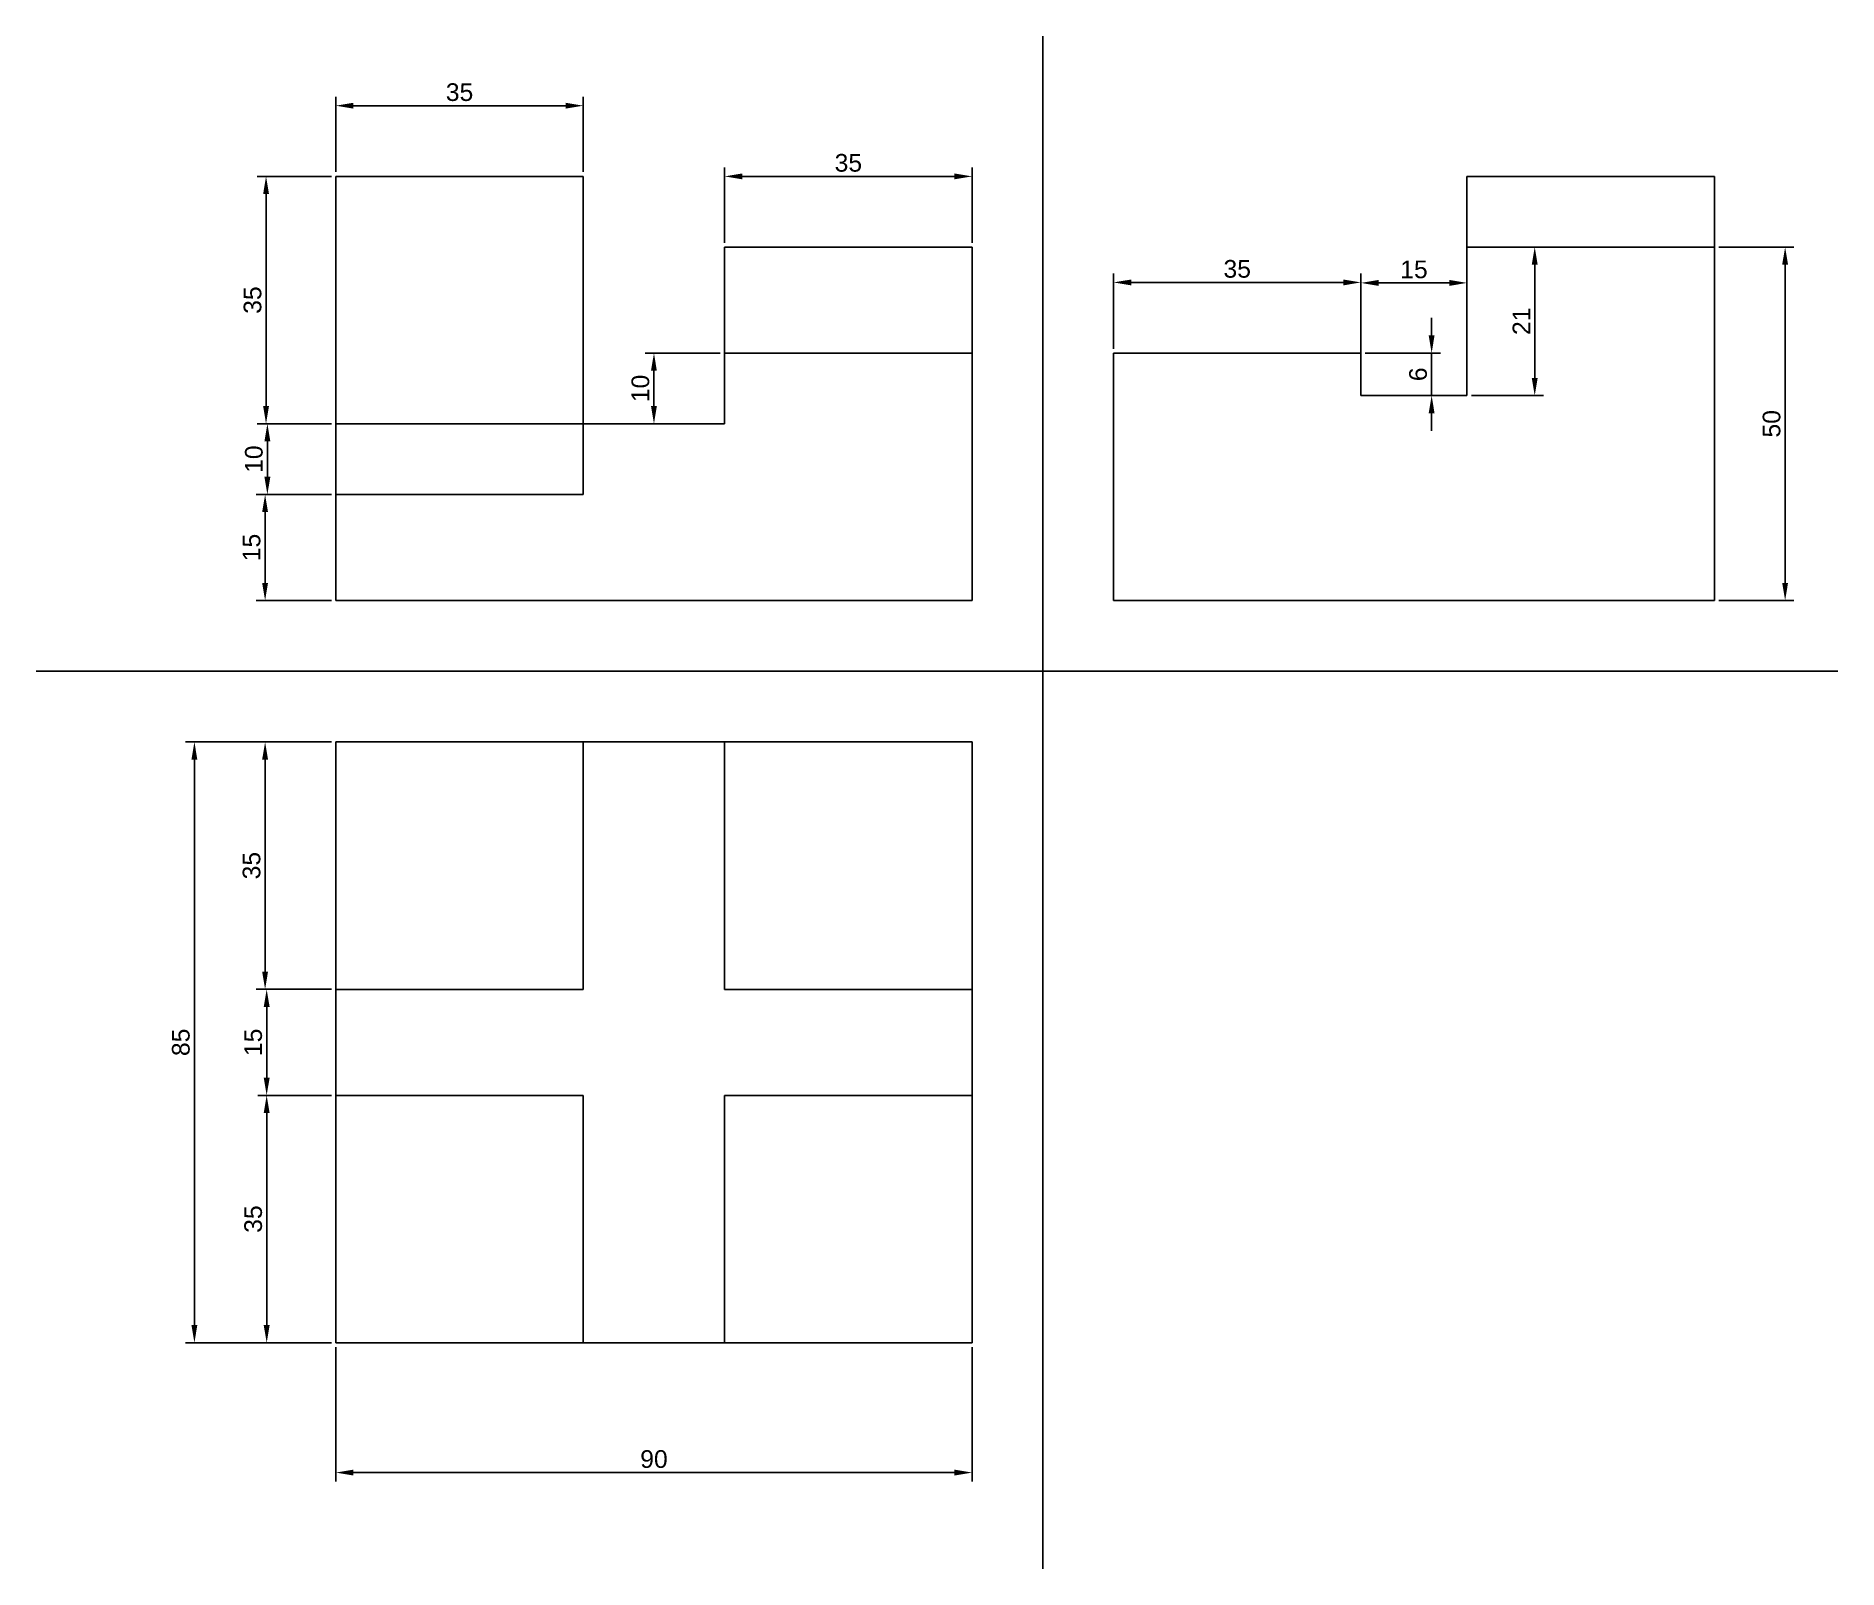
# Model space of a CAD drawing. Header units: millimetres. Extents: x 2817 to 3072, y 1213 to 1430.
import ezdxf

# ---------------------------------------------------------------- set-up
doc = ezdxf.new("R2010")
doc.units = ezdxf.units.MM
doc.styles.get("Standard").update_dxf_attribs({"font": 'arial.ttf'})
doc.dimstyles.new('ISO-25', dxfattribs={"dimtxt": 2.5, "dimasz": 2.5, "dimexe": 1.25, "dimexo": 0.625, "dimtad": 1, "dimtxsty": 'Standard', "dimcen": 2.5, "dimadec": 0, "dimazin": 0, "dimtfac": 1, "dimtmove": 0, "dimatfit": 3, "dimfxl": 1, "dimarcsym": 0})

# ---------------------------------------------------------------- blocks, each defined once
blk = doc.blocks.new('*D3')
at = {"color": 0, "lineweight": -2, "transparency": 16777216}
for p, q in [((2859.17, 1280.24), (2848.77, 1280.24)), ((2850.02, 1277.74), (2850.02, 1247.74)), ((2859.17, 1245.24), (2848.77, 1245.24))]:
    blk.add_line(p, q, dxfattribs=at)
at = {"color": 0, "transparency": 16777216}
for points in [[(2849.6, 1277.74), (2850.44, 1277.74), (2850.02, 1280.24)], [(2849.6, 1247.74), (2850.44, 1247.74), (2850.02, 1245.24)]]:
    blk.add_solid(points, dxfattribs=at)
at = {"layer": 'Defpoints', "color": 0, "transparency": 16777216}
for p in [(2859.8, 1280.24), (2850.02, 1245.24), (2859.8, 1245.24)]:
    blk.add_point(p, dxfattribs=at)
at = {"color": 0, "transparency": 16777216, "insert": (2848.12, 1262.74), "char_height": 2.5, "attachment_point": 5, "rotation": 90}
blk.add_mtext('35', dxfattribs=at)
blk = doc.blocks.new('*D4')
at = {"color": 0, "lineweight": -2, "transparency": 16777216}
for p, q in [((2859.8, 1244.61), (2859.8, 1225.63)), ((2949.8, 1244.61), (2949.8, 1225.63)), ((2862.3, 1226.88), (2947.3, 1226.88))]:
    blk.add_line(p, q, dxfattribs=at)
at = {"color": 0, "transparency": 16777216}
for points in [[(2862.3, 1227.3), (2862.3, 1226.46), (2859.8, 1226.88)], [(2947.3, 1227.3), (2947.3, 1226.46), (2949.8, 1226.88)]]:
    blk.add_solid(points, dxfattribs=at)
at = {"layer": 'Defpoints', "color": 0, "transparency": 16777216}
for p in [(2859.8, 1245.24), (2949.8, 1245.24), (2949.8, 1226.88)]:
    blk.add_point(p, dxfattribs=at)
at = {"color": 0, "transparency": 16777216, "insert": (2904.8, 1228.78), "char_height": 2.5, "attachment_point": 5}
blk.add_mtext('90', dxfattribs=at)
blk = doc.blocks.new('*D5')
at = {"color": 0, "lineweight": -2, "transparency": 16777216}
for p, q in [((2859.17, 1330.24), (2838.55, 1330.24)), ((2839.8, 1327.74), (2839.8, 1247.74)), ((2859.17, 1245.24), (2838.55, 1245.24))]:
    blk.add_line(p, q, dxfattribs=at)
at = {"color": 0, "transparency": 16777216}
for points in [[(2839.38, 1327.74), (2840.21, 1327.74), (2839.8, 1330.24)], [(2839.38, 1247.74), (2840.21, 1247.74), (2839.8, 1245.24)]]:
    blk.add_solid(points, dxfattribs=at)
at = {"layer": 'Defpoints', "color": 0, "transparency": 16777216}
for p in [(2859.8, 1330.24), (2839.8, 1245.24), (2859.8, 1245.24)]:
    blk.add_point(p, dxfattribs=at)
at = {"color": 0, "transparency": 16777216, "insert": (2837.89, 1287.74), "char_height": 2.5, "attachment_point": 5, "rotation": 90}
blk.add_mtext('85', dxfattribs=at)
blk = doc.blocks.new('*D6')
at = {"color": 0, "lineweight": -2, "transparency": 16777216}
for p, q in [((2859.8, 1410.86), (2859.8, 1421.49)), ((2862.3, 1420.24), (2892.3, 1420.24)), ((2894.8, 1410.86), (2894.8, 1421.49))]:
    blk.add_line(p, q, dxfattribs=at)
at = {"color": 0, "transparency": 16777216}
for points in [[(2862.3, 1420.65), (2862.3, 1419.82), (2859.8, 1420.24)], [(2892.3, 1420.65), (2892.3, 1419.82), (2894.8, 1420.24)]]:
    blk.add_solid(points, dxfattribs=at)
at = {"layer": 'Defpoints', "color": 0, "transparency": 16777216}
for p in [(2894.8, 1420.24), (2859.8, 1410.24), (2894.8, 1410.24)]:
    blk.add_point(p, dxfattribs=at)
at = {"color": 0, "transparency": 16777216, "insert": (2877.3, 1422.14), "char_height": 2.5, "attachment_point": 5}
blk.add_mtext('35', dxfattribs=at)
blk = doc.blocks.new('*D7')
at = {"color": 0, "lineweight": -2, "transparency": 16777216}
for p, q in [((2914.8, 1400.86), (2914.8, 1411.49)), ((2917.3, 1410.24), (2947.3, 1410.24)), ((2949.8, 1400.86), (2949.8, 1411.49))]:
    blk.add_line(p, q, dxfattribs=at)
at = {"color": 0, "transparency": 16777216}
for points in [[(2917.3, 1410.65), (2917.3, 1409.82), (2914.8, 1410.24)], [(2947.3, 1410.65), (2947.3, 1409.82), (2949.8, 1410.24)]]:
    blk.add_solid(points, dxfattribs=at)
at = {"layer": 'Defpoints', "color": 0, "transparency": 16777216}
for p in [(2949.8, 1410.24), (2914.8, 1400.24), (2949.8, 1400.24)]:
    blk.add_point(p, dxfattribs=at)
at = {"color": 0, "transparency": 16777216, "insert": (2932.3, 1412.14), "char_height": 2.5, "attachment_point": 5}
blk.add_mtext('35', dxfattribs=at)
blk = doc.blocks.new('*D8')
at = {"color": 0, "lineweight": -2, "transparency": 16777216}
for p, q in [((3055.42, 1400.24), (3066.05, 1400.24)), ((3064.8, 1397.74), (3064.8, 1352.74)), ((3055.42, 1350.24), (3066.05, 1350.24))]:
    blk.add_line(p, q, dxfattribs=at)
at = {"color": 0, "transparency": 16777216}
for points in [[(3064.38, 1397.74), (3065.21, 1397.74), (3064.8, 1400.24)], [(3064.38, 1352.74), (3065.21, 1352.74), (3064.8, 1350.24)]]:
    blk.add_solid(points, dxfattribs=at)
at = {"layer": 'Defpoints', "color": 0, "transparency": 16777216}
for p in [(3054.8, 1400.24), (3054.8, 1350.24), (3064.8, 1350.24)]:
    blk.add_point(p, dxfattribs=at)
at = {"color": 0, "transparency": 16777216, "insert": (3062.89, 1375.24), "char_height": 2.5, "attachment_point": 5, "rotation": 90}
blk.add_mtext('50', dxfattribs=at)
blk = doc.blocks.new('*D9')
at = {"color": 0, "lineweight": -2, "transparency": 16777216}
for p, q in [((2969.8, 1385.86), (2969.8, 1396.49)), ((2972.3, 1395.24), (3002.3, 1395.24)), ((3004.8, 1385.86), (3004.8, 1396.49))]:
    blk.add_line(p, q, dxfattribs=at)
at = {"color": 0, "transparency": 16777216}
for points in [[(2972.3, 1395.65), (2972.3, 1394.82), (2969.8, 1395.24)], [(3002.3, 1395.65), (3002.3, 1394.82), (3004.8, 1395.24)]]:
    blk.add_solid(points, dxfattribs=at)
at = {"layer": 'Defpoints', "color": 0, "transparency": 16777216}
for p in [(3004.8, 1395.24), (2969.8, 1385.24), (3004.8, 1385.24)]:
    blk.add_point(p, dxfattribs=at)
at = {"color": 0, "transparency": 16777216, "insert": (2987.3, 1397.14), "char_height": 2.5, "attachment_point": 5}
blk.add_mtext('35', dxfattribs=at)
blk = doc.blocks.new('*D10')
at = {"color": 0, "lineweight": -2, "transparency": 16777216}
for p, q in [((2859.17, 1295.24), (2848.77, 1295.24)), ((2850.02, 1292.74), (2850.02, 1282.74)), ((2859.17, 1280.24), (2848.77, 1280.24))]:
    blk.add_line(p, q, dxfattribs=at)
at = {"color": 0, "transparency": 16777216}
for points in [[(2849.6, 1292.74), (2850.44, 1292.74), (2850.02, 1295.24)], [(2849.6, 1282.74), (2850.44, 1282.74), (2850.02, 1280.24)]]:
    blk.add_solid(points, dxfattribs=at)
at = {"layer": 'Defpoints', "color": 0, "transparency": 16777216}
for p in [(2859.8, 1295.24), (2850.02, 1280.24), (2859.8, 1280.24)]:
    blk.add_point(p, dxfattribs=at)
at = {"color": 0, "transparency": 16777216, "insert": (2848.12, 1287.74), "char_height": 2.5, "attachment_point": 5, "rotation": 90}
blk.add_mtext('15', dxfattribs=at)
blk = doc.blocks.new('*D11')
at = {"color": 0, "lineweight": -2, "transparency": 16777216}
for p, q in [((2859.17, 1330.24), (2848.55, 1330.24)), ((2849.8, 1327.74), (2849.8, 1297.74)), ((2859.17, 1295.24), (2848.55, 1295.24))]:
    blk.add_line(p, q, dxfattribs=at)
at = {"color": 0, "transparency": 16777216}
for points in [[(2849.38, 1327.74), (2850.21, 1327.74), (2849.8, 1330.24)], [(2849.38, 1297.74), (2850.21, 1297.74), (2849.8, 1295.24)]]:
    blk.add_solid(points, dxfattribs=at)
at = {"layer": 'Defpoints', "color": 0, "transparency": 16777216}
for p in [(2859.8, 1330.24), (2849.8, 1295.24), (2859.8, 1295.24)]:
    blk.add_point(p, dxfattribs=at)
at = {"color": 0, "transparency": 16777216, "insert": (2847.89, 1312.74), "char_height": 2.5, "attachment_point": 5, "rotation": 90}
blk.add_mtext('35', dxfattribs=at)
blk = doc.blocks.new('*D12')
at = {"color": 0, "lineweight": -2, "transparency": 16777216}
for p, q in [((2859.17, 1410.24), (2848.68, 1410.24)), ((2849.93, 1407.74), (2849.93, 1377.74)), ((2859.17, 1375.24), (2848.68, 1375.24))]:
    blk.add_line(p, q, dxfattribs=at)
at = {"color": 0, "transparency": 16777216}
for points in [[(2849.52, 1407.74), (2850.35, 1407.74), (2849.93, 1410.24)], [(2849.52, 1377.74), (2850.35, 1377.74), (2849.93, 1375.24)]]:
    blk.add_solid(points, dxfattribs=at)
at = {"layer": 'Defpoints', "color": 0, "transparency": 16777216}
for p in [(2859.8, 1410.24), (2849.93, 1375.24), (2859.8, 1375.24)]:
    blk.add_point(p, dxfattribs=at)
at = {"color": 0, "transparency": 16777216, "insert": (2848.03, 1392.74), "char_height": 2.5, "attachment_point": 5, "rotation": 90}
blk.add_mtext('35', dxfattribs=at)
blk = doc.blocks.new('*D13')
at = {"color": 0, "lineweight": -2, "transparency": 16777216}
for p, q in [((2859.17, 1365.24), (2848.55, 1365.24)), ((2849.8, 1362.74), (2849.8, 1352.74)), ((2859.17, 1350.24), (2848.55, 1350.24))]:
    blk.add_line(p, q, dxfattribs=at)
at = {"color": 0, "transparency": 16777216}
for points in [[(2849.38, 1362.74), (2850.21, 1362.74), (2849.8, 1365.24)], [(2849.38, 1352.74), (2850.21, 1352.74), (2849.8, 1350.24)]]:
    blk.add_solid(points, dxfattribs=at)
at = {"layer": 'Defpoints', "color": 0, "transparency": 16777216}
for p in [(2859.8, 1365.24), (2849.8, 1350.24), (2859.8, 1350.24)]:
    blk.add_point(p, dxfattribs=at)
at = {"color": 0, "transparency": 16777216, "insert": (2847.89, 1357.74), "char_height": 2.5, "attachment_point": 5, "rotation": 90}
blk.add_mtext('15', dxfattribs=at)
blk = doc.blocks.new('*D14')
at = {"color": 0, "lineweight": -2, "transparency": 16777216}
for p, q in [((2859.17, 1375.24), (2848.87, 1375.24)), ((2850.12, 1372.74), (2850.12, 1367.74)), ((2859.17, 1365.24), (2848.87, 1365.24))]:
    blk.add_line(p, q, dxfattribs=at)
at = {"color": 0, "transparency": 16777216}
for points in [[(2849.7, 1372.74), (2850.54, 1372.74), (2850.12, 1375.24)], [(2849.7, 1367.74), (2850.54, 1367.74), (2850.12, 1365.24)]]:
    blk.add_solid(points, dxfattribs=at)
at = {"layer": 'Defpoints', "color": 0, "transparency": 16777216}
for p in [(2859.8, 1375.24), (2850.12, 1365.24), (2859.8, 1365.24)]:
    blk.add_point(p, dxfattribs=at)
at = {"color": 0, "transparency": 16777216, "insert": (2848.22, 1370.24), "char_height": 2.5, "attachment_point": 5, "rotation": 90}
blk.add_mtext('10', dxfattribs=at)
blk = doc.blocks.new('*D16')
at = {"color": 0, "lineweight": -2, "transparency": 16777216}
for p, q in [((3004.8, 1379.86), (3004.8, 1396.42)), ((3007.3, 1395.17), (3017.3, 1395.17)), ((3019.8, 1379.86), (3019.8, 1396.42))]:
    blk.add_line(p, q, dxfattribs=at)
at = {"color": 0, "transparency": 16777216}
for points in [[(3007.3, 1395.59), (3007.3, 1394.75), (3004.8, 1395.17)], [(3017.3, 1395.59), (3017.3, 1394.75), (3019.8, 1395.17)]]:
    blk.add_solid(points, dxfattribs=at)
at = {"layer": 'Defpoints', "color": 0, "transparency": 16777216}
for p in [(3019.8, 1395.17), (3004.8, 1379.24), (3019.8, 1379.24)]:
    blk.add_point(p, dxfattribs=at)
at = {"color": 0, "transparency": 16777216, "insert": (3012.3, 1397.07), "char_height": 2.5, "attachment_point": 5}
blk.add_mtext('15', dxfattribs=at)
blk = doc.blocks.new('*D17')
at = {"color": 0, "lineweight": -2, "transparency": 16777216}
for p, q in [((2914.17, 1385.24), (2903.55, 1385.24)), ((2904.8, 1382.74), (2904.8, 1377.74)), ((2914.17, 1375.24), (2903.55, 1375.24))]:
    blk.add_line(p, q, dxfattribs=at)
at = {"color": 0, "transparency": 16777216}
for points in [[(2904.38, 1382.74), (2905.21, 1382.74), (2904.8, 1385.24)], [(2904.38, 1377.74), (2905.21, 1377.74), (2904.8, 1375.24)]]:
    blk.add_solid(points, dxfattribs=at)
at = {"layer": 'Defpoints', "color": 0, "transparency": 16777216}
for p in [(2914.8, 1385.24), (2904.8, 1375.24), (2914.8, 1375.24)]:
    blk.add_point(p, dxfattribs=at)
at = {"color": 0, "transparency": 16777216, "insert": (2902.89, 1380.24), "char_height": 2.5, "attachment_point": 5, "rotation": 90}
blk.add_mtext('10', dxfattribs=at)
blk = doc.blocks.new('*D18')
at = {"color": 0, "lineweight": -2, "transparency": 16777216}
for p, q in [((3014.8, 1387.74), (3014.8, 1390.24)), ((3005.42, 1385.24), (3016.05, 1385.24)), ((3014.8, 1385.24), (3014.8, 1379.24)), ((3005.42, 1379.24), (3016.05, 1379.24)), ((3014.8, 1376.74), (3014.8, 1374.24))]:
    blk.add_line(p, q, dxfattribs=at)
at = {"color": 0, "transparency": 16777216}
for points in [[(3014.38, 1387.74), (3015.21, 1387.74), (3014.8, 1385.24)], [(3014.38, 1376.74), (3015.21, 1376.74), (3014.8, 1379.24)]]:
    blk.add_solid(points, dxfattribs=at)
at = {"layer": 'Defpoints', "color": 0, "transparency": 16777216}
for p in [(3004.8, 1385.24), (3004.8, 1379.24), (3014.8, 1379.24)]:
    blk.add_point(p, dxfattribs=at)
at = {"color": 0, "transparency": 16777216, "insert": (3012.89, 1382.24), "char_height": 2.5, "attachment_point": 5, "rotation": 90}
blk.add_mtext('6', dxfattribs=at)
blk = doc.blocks.new('*D19')
at = {"color": 0, "lineweight": -2, "transparency": 16777216}
for p, q in [((3020.42, 1400.24), (3030.63, 1400.24)), ((3029.38, 1397.74), (3029.38, 1381.74)), ((3020.42, 1379.24), (3030.63, 1379.24))]:
    blk.add_line(p, q, dxfattribs=at)
at = {"color": 0, "transparency": 16777216}
for points in [[(3028.96, 1397.74), (3029.8, 1397.74), (3029.38, 1400.24)], [(3028.96, 1381.74), (3029.8, 1381.74), (3029.38, 1379.24)]]:
    blk.add_solid(points, dxfattribs=at)
at = {"layer": 'Defpoints', "color": 0, "transparency": 16777216}
for p in [(3019.8, 1400.24), (3019.8, 1379.24), (3029.38, 1379.24)]:
    blk.add_point(p, dxfattribs=at)
at = {"color": 0, "transparency": 16777216, "insert": (3027.5, 1389.74), "char_height": 2.5, "attachment_point": 5, "rotation": 90}
blk.add_mtext('21', dxfattribs=at)

msp = doc.modelspace()

# ---------------------------------------------------------------- linework, layer by layer
at = {"color": 40, "true_color": 0xf8d731}
for p, q in [((2959.796, 1430.092), (2959.796, 1340.238)), ((2959.796, 1350.238), (2959.796, 1340.238)), ((2959.796, 1340.238), (2817.398, 1340.238)), ((2817.398, 1340.238), (3072.271, 1340.238)), ((2959.796, 1340.238), (2959.796, 1213.246))]:
    msp.add_line(p, q, dxfattribs=at)
for p, q in [((2859.796, 1375.238), (2859.796, 1410.238)), ((2859.796, 1410.238), (2894.796, 1410.238)), ((2894.796, 1410.238), (2894.796, 1375.238)), ((3019.796, 1400.238), (3019.796, 1410.238)), ((3019.796, 1410.238), (3054.796, 1410.238)), ((3054.796, 1410.238), (3054.796, 1400.238)), ((2949.796, 1400.238), (2914.796, 1400.238)), ((2914.796, 1400.238), (2914.796, 1385.238)), ((2949.796, 1350.238), (2949.796, 1400.238)), ((3054.796, 1400.238), (3019.796, 1400.238)), ((3019.796, 1400.238), (3019.796, 1379.238)), ((3019.796, 1379.238), (3019.796, 1400.238)), ((3019.796, 1379.238), (3019.796, 1400.238)), ((3019.796, 1400.238), (3054.796, 1400.238)), ((3054.796, 1350.238), (3054.796, 1400.238)), ((2914.796, 1375.238), (2914.796, 1385.238)), ((2914.796, 1385.238), (2949.796, 1385.238)), ((2949.796, 1385.238), (2949.796, 1350.238)), ((3004.796, 1385.238), (2969.796, 1385.238)), ((2969.796, 1385.238), (2969.796, 1350.238)), ((3004.796, 1379.238), (3004.796, 1385.238)), ((3004.796, 1379.238), (3004.796, 1385.238)), ((3019.796, 1379.238), (3004.796, 1379.238)), ((3004.796, 1379.238), (3019.796, 1379.238)), ((2859.796, 1365.238), (2859.796, 1375.238)), ((2859.796, 1375.238), (2894.796, 1375.238)), ((2894.796, 1365.238), (2894.796, 1375.238)), ((2894.796, 1375.238), (2914.796, 1375.238)), ((2914.796, 1375.238), (2894.796, 1375.238)), ((2859.796, 1350.238), (2859.796, 1365.238)), ((2859.796, 1365.238), (2894.796, 1365.238)), ((2949.796, 1350.238), (2859.796, 1350.238)), ((2969.796, 1350.238), (3054.796, 1350.238)), ((2859.796, 1245.238), (2859.796, 1330.238)), ((2859.796, 1330.238), (2949.796, 1330.238)), ((2859.796, 1330.238), (2859.796, 1295.238)), ((2894.796, 1295.238), (2894.796, 1330.238)), ((2949.796, 1330.238), (2914.796, 1330.238)), ((2914.796, 1330.238), (2914.796, 1295.238)), ((2949.796, 1330.238), (2949.796, 1245.238)), ((2859.796, 1295.238), (2894.796, 1295.238)), ((2914.796, 1295.238), (2949.796, 1295.238)), ((2859.796, 1245.238), (2859.796, 1280.238)), ((2859.796, 1280.238), (2894.796, 1280.238)), ((2894.796, 1280.238), (2894.796, 1245.238)), ((2949.796, 1280.238), (2914.796, 1280.238)), ((2914.796, 1280.238), (2914.796, 1245.238)), ((2949.796, 1245.238), (2949.796, 1280.238)), ((2949.796, 1245.238), (2859.796, 1245.238))]:
    msp.add_line(p, q)

# ---------------------------------------------------------------- dimensions: what is measured, and where the dimension line sits
at = {"color": 32, "true_color": 0xcd6928}
for base, p1, p2, picture, middle in [((2894.796, 1420.238), (2859.796, 1410.238), (2894.796, 1410.238), '*D6', (2877.296, 1422.14)), ((2949.796, 1410.238), (2914.796, 1400.238), (2949.796, 1400.238), '*D7', (2932.296, 1412.14)), ((3004.796, 1395.238), (2969.796, 1385.238), (3004.796, 1385.238), '*D9', (2987.296, 1397.14)), ((3019.796, 1395.171), (3004.796, 1379.238), (3019.796, 1379.238), '*D16', (3012.296, 1397.073)), ((2949.796, 1226.88), (2859.796, 1245.238), (2949.796, 1245.238), '*D4', (2904.796, 1228.781))]:
    dim = msp.add_linear_dim(base=base, p1=p1, p2=p2, dimstyle='ISO-25', dxfattribs=at)
    dim.commit()
    dim.dimension.update_dxf_attribs({"geometry": picture, "text_midpoint": middle})
for base, p1, p2, picture, middle in [((2849.934, 1375.238), (2859.796, 1410.238), (2859.796, 1375.238), '*D12', (2848.032, 1392.738)), ((3029.381, 1379.238), (3019.796, 1400.238), (3019.796, 1379.238), '*D19', (3027.501, 1389.738)), ((3064.796, 1350.238), (3054.796, 1400.238), (3054.796, 1350.238), '*D8', (3062.895, 1375.238)), ((3014.796, 1379.238), (3004.796, 1385.238), (3004.796, 1379.238), '*D18', (3012.895, 1382.238)), ((2904.796, 1375.238), (2914.796, 1385.238), (2914.796, 1375.238), '*D17', (2902.895, 1380.238)), ((2850.12, 1365.238), (2859.796, 1375.238), (2859.796, 1365.238), '*D14', (2848.219, 1370.238)), ((2849.796, 1350.238), (2859.796, 1365.238), (2859.796, 1350.238), '*D13', (2847.895, 1357.738)), ((2839.796, 1245.238), (2859.796, 1330.238), (2859.796, 1245.238), '*D5', (2837.895, 1287.738)), ((2849.796, 1295.238), (2859.796, 1330.238), (2859.796, 1295.238), '*D11', (2847.894, 1312.738)), ((2850.021, 1280.238), (2859.796, 1295.238), (2859.796, 1280.238), '*D10', (2848.12, 1287.738)), ((2850.021, 1245.238), (2859.796, 1280.238), (2859.796, 1245.238), '*D3', (2848.119, 1262.738))]:
    dim = msp.add_linear_dim(base=base, p1=p1, p2=p2, angle=90, dimstyle='ISO-25', dxfattribs=at)
    dim.commit()
    dim.dimension.update_dxf_attribs({"geometry": picture, "text_midpoint": middle})

doc.saveas('drawing.dxf')
